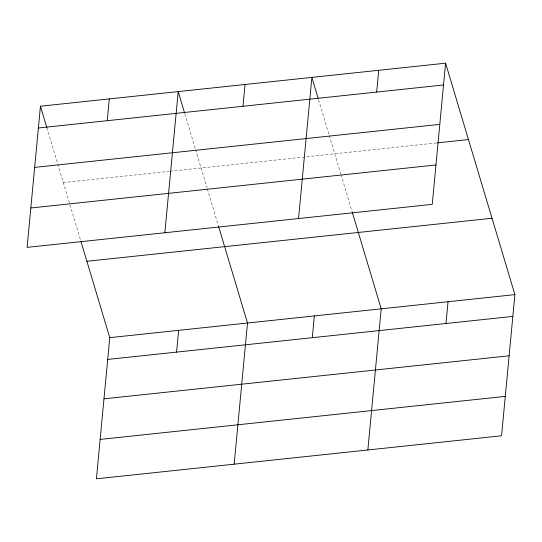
<?xml version="1.0" encoding="UTF-8"?>
<svg xmlns="http://www.w3.org/2000/svg" width="542" height="542" viewBox="0 0 542 542"><rect width="100%" height="100%" fill="white"/><g stroke="black" fill="none" stroke-linecap="round" stroke-linejoin="round"><path stroke-width="0.41" stroke-dasharray="2.71 2.03" d="M63.319 182.593L169.151 171.353M169.985 171.265L436.703 142.939M318.56 99.667L329.041 134.673M329.279 135.466L340.776 173.84M341.013 174.639L352.32 212.376M184.863 113.867L195.344 148.867M195.587 149.667L207.078 188.033M207.315 188.84L218.622 226.576M46.876 127.695L80.629 240.404"/><path stroke-width="0.81" d="M40.44 106.218L27.1 247.376L432.238 204.348L445.585 63.19L40.44 106.218L46.876 127.695M107.255 120.683L109.315 98.901M80.873 241.204L109.762 337.652L96.415 478.81L501.56 435.782L514.9 294.624L445.585 63.19M164.849 232.748L178.189 91.591L184.626 113.068M176.577 352.117L178.636 330.335M242.979 106.273L245.038 84.491M234.164 464.176L247.504 323.025L218.622 226.576M298.547 218.548L311.887 77.391L318.079 98.075M312.294 337.7L314.353 315.925M376.676 92.072L378.736 70.291M367.862 449.982L381.202 308.825L352.32 212.376M445.991 323.506L448.051 301.725M38.387 128L443.525 84.972M34.661 167.39L439.799 124.369M437.543 142.851L468.457 139.565M30.826 207.979L435.964 164.958M86.883 261.278L492.028 218.257M109.762 337.652L514.9 294.624M107.702 359.427L512.84 316.406M103.976 398.824L509.114 355.803M100.141 439.413L505.279 396.385"/></g></svg>
